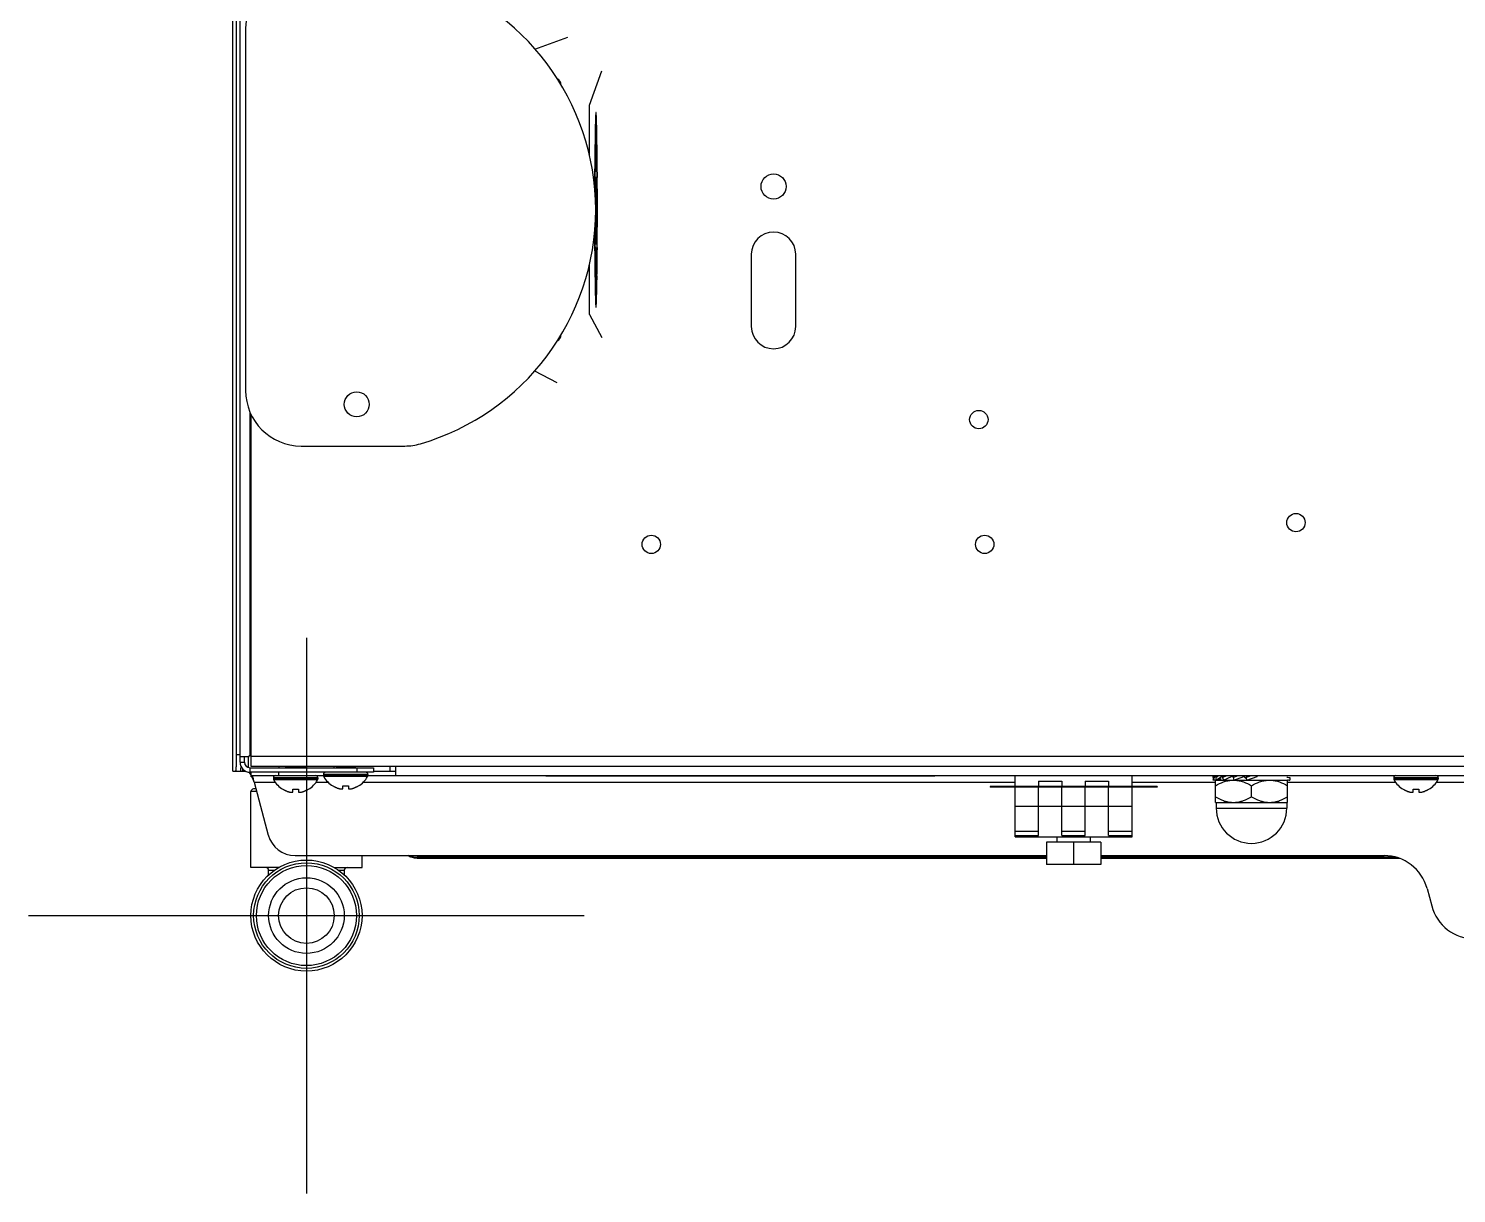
# Model space of a CAD drawing. Header units: millimetres. Extents: x -1319 to 3519, y -1539 to 2345.
# Drawn here: x 150.6 to 407.5, y 1378.4 to 1588.1 of the extents above; entities that cross this region are included whole.
import ezdxf

# ---------------------------------------------------------------- set-up
doc = ezdxf.new("R2010")
doc.units = ezdxf.units.MM
doc.header["$LTSCALE"] = 65.395
doc.layers.get('0').update_dxf_attribs({"linetype": 'CONTINUOUS'})

msp = doc.modelspace()

# ---------------------------------------------------------------- linework, layer by layer
at = {"linetype": 'Continuous'}
for p, q in [((187.36, 1454.44), (187.36, 2215.64)), ((187.36, 1454.44), (187.36, 2215.64)), ((188.66, 1456.04), (188.66, 2216.44)), ((188.05, 1457.44), (188.05, 2212.64)), ((189.66, 1587.94), (189.66, 1522.94)), ((241.7, 1584.38), (247.65, 1586.54)), ((251.54, 1574.29), (253.76, 1580.43)), ((251.54, 1565.18), (251.54, 1574.29)), ((252.57, 1569.62), (252.57, 1569.61)), ((252.6, 1567.28), (252.6, 1567.41)), ((252.78, 1567.41), (252.69, 1567.41)), ((252.82, 1567.42), (252.83, 1567.28)), ((252.86, 1569.58), (252.86, 1569.62)), ((252.89, 1567.41), (252.89, 1567.53)), ((252.57, 1566.11), (252.58, 1566.27)), ((252.57, 1565.93), (252.57, 1566.11)), ((252.7, 1565.93), (252.78, 1565.93)), ((252.49, 1562.42), (252.49, 1562.34)), ((252.54, 1563.76), (252.54, 1563.9)), ((252.54, 1563.56), (252.54, 1563.76)), ((252.69, 1562.42), (252.78, 1562.42)), ((252.78, 1563.9), (252.7, 1563.9)), ((252.51, 1560.01), (252.52, 1560.41)), ((252.51, 1559.93), (252.51, 1560.01)), ((252.52, 1560.77), (252.52, 1561.28)), ((252.52, 1560.51), (252.52, 1560.77)), ((252.52, 1560.41), (252.52, 1560.51)), ((252.62, 1560.77), (252.62, 1560.51)), ((252.73, 1559.93), (252.63, 1557.38)), ((252.78, 1561.27), (252.64, 1561.27)), ((252.64, 1560.01), (252.73, 1560.01)), ((252.69, 1557.54), (252.8, 1560.09)), ((252.8, 1560.47), (252.8, 1560.77)), ((252.78, 1557.47), (252.69, 1557.47)), ((252.64, 1556.2), (252.78, 1556.2)), ((252.8, 1556.71), (252.8, 1556.96)), ((252.92, 1556.32), (252.92, 1556.2)), ((252.48, 1549.32), (252.49, 1548.67)), ((252.53, 1548.67), (252.52, 1549.32)), ((252.53, 1548.42), (252.53, 1548.67)), ((252.54, 1547.34), (252.54, 1547.36)), ((252.54, 1547.22), (252.54, 1547.34)), ((252.54, 1547.01), (252.54, 1547.22)), ((252.63, 1547.23), (252.67, 1546.16)), ((252.71, 1547.36), (252.67, 1548.42)), ((252.75, 1548.42), (252.71, 1547.36)), ((252.76, 1546.16), (252.79, 1547.23)), ((280.66, 1547.44), (280.66, 1534.44)), ((288.66, 1534.44), (288.66, 1547.44)), ((251.54, 1536.62), (251.54, 1545.69)), ((252.56, 1546.1), (252.55, 1546.15)), ((252.57, 1544.92), (252.57, 1545.04)), ((252.57, 1544.9), (252.57, 1544.92)), ((252.58, 1544.7), (252.57, 1544.9)), ((252.67, 1546.1), (252.63, 1545.04)), ((252.67, 1543.84), (252.71, 1544.91)), ((252.71, 1544.91), (252.75, 1543.84)), ((252.79, 1545.04), (252.76, 1546.1)), ((252.6, 1543.54), (252.6, 1543.59)), ((252.83, 1543.59), (252.83, 1543.54)), ((252.86, 1541.25), (252.86, 1541.52)), ((251.54, 1536.62), (253.76, 1532.44)), ((241.67, 1526.46), (245.66, 1524.34)), ((190.46, 1457.38), (190.46, 1519.1)), ((190.66, 1455.24), (190.66, 1518.67)), ((199.66, 1512.94), (218.32, 1512.94)), ((188.05, 1457.44), (188.66, 1457.44)), ((188.66, 1457.04), (189.46, 1457.04)), ((189.46, 1456.04), (189.46, 1457.04)), ((189.46, 1457.04), (190.18, 1457.04)), ((190.16, 1455.09), (190.16, 1457.04)), ((190.18, 1457.04), (190.3, 1457.04)), ((190.46, 1457.38), (190.66, 1457.73)), ((1046.66, 1457.04), (190.66, 1457.04)), ((187.36, 1454.44), (187.89, 1454.44)), ((187.89, 1454.44), (189.64, 1454.44)), ((188.66, 1456.04), (189.46, 1456.04)), ((189.16, 1454.44), (189.16, 1454.8)), ((190.46, 1454.24), (190.46, 1455.04)), ((190.46, 1455.04), (212.66, 1455.04)), ((212.66, 1454.24), (190.46, 1454.24)), ((1046.66, 1455.24), (190.66, 1455.24)), ((190.66, 1453.44), (190.66, 1454.24)), ((195.66, 1455.24), (195.66, 1455.04)), ((195.66, 1453.64), (195.66, 1454.24)), ((196.73, 1455.04), (197.06, 1455.23)), ((197.06, 1455.23), (197.06, 1455.24)), ((197.06, 1455.23), (200.26, 1455.23)), ((200.26, 1455.23), (200.26, 1455.24)), ((200.59, 1455.04), (200.26, 1455.23)), ((205.56, 1455.24), (205.56, 1455.04)), ((206.06, 1455.15), (205.91, 1455.24)), ((206.06, 1455.04), (206.06, 1455.15)), ((206.06, 1455.15), (209.26, 1455.15)), ((209.26, 1455.15), (209.41, 1455.24)), ((209.26, 1455.04), (209.26, 1455.15)), ((209.66, 1455.04), (209.66, 1454.24)), ((212.66, 1455.04), (212.66, 1454.24)), ((212.66, 1454.44), (216.66, 1454.44)), ((215.66, 1454.44), (215.66, 1455.24)), ((216.66, 1455.24), (216.66, 1453.64)), ((190.66, 1453.64), (203.66, 1453.64)), ((191.2, 1452.44), (193.74, 1442.94)), ((191.2, 1452.44), (195, 1452.44)), ((194.66, 1453.24), (194.66, 1453.04)), ((202.66, 1453.24), (194.66, 1453.24)), ((202.66, 1453.04), (194.66, 1453.04)), ((202.61, 1452.84), (194.71, 1452.84)), ((202.32, 1452.44), (204.51, 1452.44)), ((202.66, 1453.24), (202.66, 1453.04)), ((203.66, 1453.84), (203.66, 1453.64)), ((211.66, 1453.84), (203.66, 1453.84)), ((211.66, 1453.64), (203.66, 1453.64)), ((211.61, 1453.44), (203.71, 1453.44)), ((205.36, 1451.76), (205.36, 1451.79)), ((207.16, 1451.24), (207.16, 1451.79)), ((208.16, 1451.79), (208.16, 1451.24)), ((209.96, 1451.79), (209.96, 1451.76)), ((210.81, 1452.44), (328.16, 1452.44)), ((211.66, 1453.84), (211.66, 1453.64)), ((211.66, 1453.64), (1025.66, 1453.64)), ((243.66, 1453.64), (243.66, 1453.54)), ((313.66, 1453.54), (243.66, 1453.54)), ((313.66, 1453.64), (313.66, 1453.54)), ((328.16, 1451.64), (328.16, 1453.64)), ((332.36, 1452.64), (336.56, 1452.64)), ((332.36, 1452.64), (332.36, 1451.64)), ((336.56, 1452.64), (336.56, 1451.64)), ((340.76, 1452.64), (344.96, 1452.64)), ((340.76, 1452.64), (340.76, 1451.64)), ((344.96, 1452.64), (344.96, 1451.64)), ((349.16, 1451.64), (349.16, 1453.64)), ((349.16, 1452.44), (364.16, 1452.44)), ((363.75, 1453.64), (363.74, 1453.49)), ((363.74, 1453.28), (363.91, 1453.64)), ((363.79, 1453.39), (363.74, 1453.49)), ((363.74, 1453.28), (363.77, 1452.81)), ((363.77, 1452.81), (364.09, 1453.49)), ((364.06, 1452.81), (364.05, 1452.85)), ((364.08, 1453.64), (364.09, 1453.49)), ((364.16, 1452.81), (364.3, 1452.81)), ((364.16, 1448.81), (364.16, 1452.81)), ((364.22, 1453.28), (364.71, 1453.64)), ((364.22, 1453.28), (364.3, 1452.81)), ((364.3, 1452.81), (365.24, 1453.49)), ((364.33, 1452.81), (377.16, 1452.81)), ((365.21, 1453.64), (365.24, 1453.49)), ((365.47, 1453.28), (366.22, 1453.64)), ((365.47, 1453.28), (365.6, 1452.81)), ((365.6, 1452.81), (367.04, 1453.49)), ((367, 1453.64), (367.04, 1453.49)), ((367.35, 1453.28), (368.28, 1453.64)), ((367.35, 1453.28), (367.51, 1452.81)), ((367.51, 1452.81), (369.28, 1453.49)), ((367.61, 1452.83), (367.51, 1452.81)), ((369.23, 1453.64), (369.28, 1453.49)), ((369.63, 1453.28), (370.62, 1453.64)), ((369.63, 1453.28), (369.81, 1452.81)), ((369.68, 1453.64), (369.68, 1453.3)), ((369.81, 1452.81), (371.69, 1453.49)), ((370.66, 1449.81), (370.66, 1451.81)), ((371.63, 1453.64), (371.69, 1453.49)), ((377.16, 1448.81), (377.16, 1452.81)), ((377.16, 1452.44), (396.6, 1452.44)), ((377.58, 1453.28), (377.55, 1452.81)), ((404.26, 1453.24), (396.26, 1453.24)), ((396.26, 1453.24), (396.26, 1453.04)), ((404.26, 1453.04), (396.26, 1453.04)), ((404.21, 1452.84), (396.31, 1452.84)), ((403.92, 1452.44), (414.16, 1452.44)), ((404.26, 1453.24), (404.26, 1453.04)), ((190.61, 1437.09), (190.61, 1450.74)), ((191.65, 1450.74), (190.61, 1450.74)), ((191.52, 1451.24), (191.11, 1451.24)), ((196.36, 1451.16), (196.36, 1451.19)), ((198.16, 1450.64), (198.16, 1451.19)), ((199.16, 1451.19), (199.16, 1450.64)), ((200.96, 1451.19), (200.96, 1451.16)), ((353.66, 1451.64), (323.66, 1451.64)), ((323.66, 1451.64), (323.66, 1451.54)), ((353.66, 1451.54), (323.66, 1451.54)), ((328.16, 1442.64), (328.16, 1451.54)), ((332.36, 1442.83), (332.36, 1451.54)), ((336.56, 1442.83), (336.56, 1451.54)), ((340.76, 1442.83), (340.76, 1451.54)), ((344.96, 1442.83), (344.96, 1451.54)), ((349.16, 1442.64), (349.16, 1451.54)), ((353.66, 1451.64), (353.66, 1451.54)), ((397.96, 1451.16), (397.96, 1451.19)), ((399.76, 1450.64), (399.76, 1451.19)), ((400.76, 1451.19), (400.76, 1450.64)), ((402.56, 1451.19), (402.56, 1451.16)), ((328.16, 1448.14), (349.16, 1448.14)), ((364.16, 1448.81), (377.16, 1448.81)), ((364.31, 1448.81), (364.31, 1447.79)), ((364.31, 1447.79), (377.01, 1447.79)), ((377.01, 1448.81), (377.01, 1447.79)), ((328.16, 1443.64), (332.36, 1443.64)), ((328.16, 1442.83), (332.36, 1442.83)), ((328.16, 1442.64), (349.16, 1442.64)), ((343.55, 1441.64), (333.77, 1441.64)), ((333.77, 1441.64), (333.77, 1437.64)), ((335.66, 1442.64), (335.66, 1441.64)), ((336.56, 1443.64), (340.76, 1443.64)), ((336.56, 1442.83), (340.76, 1442.83)), ((338.66, 1441.64), (338.66, 1437.64)), ((341.66, 1442.64), (341.66, 1441.64)), ((343.55, 1441.64), (343.55, 1437.64)), ((344.96, 1443.64), (349.16, 1443.64)), ((344.96, 1442.83), (349.16, 1442.83)), ((198.57, 1439.24), (333.77, 1439.24)), ((210.61, 1437.09), (210.61, 1439.24)), ((220.51, 1438.95), (220.51, 1438.74)), ((333.77, 1438.95), (220.51, 1438.95)), ((343.55, 1439.24), (394.52, 1439.24)), ((396.63, 1438.95), (343.55, 1438.95)), ((195.59, 1437.09), (190.61, 1437.09)), ((193.81, 1435.74), (193.81, 1436.59)), ((193.81, 1436.59), (194.86, 1436.59)), ((205.63, 1437.09), (210.61, 1437.09)), ((206.36, 1436.59), (207.41, 1436.59)), ((207.41, 1436.59), (207.41, 1435.74)), ((333.77, 1438.74), (220.51, 1438.74)), ((343.55, 1437.64), (333.77, 1437.64)), ((397.29, 1438.74), (343.55, 1438.74)), ((402.25, 1433.31), (403.09, 1430.17))]:
    msp.add_line(p, q, dxfattribs=at)
at = {"color": 4}
for p, q in [((200.61, 1478.44), (200.61, 1378.44)), ((150.61, 1428.44), (250.61, 1428.44))]:
    msp.add_line(p, q, dxfattribs=at)
at = {"linetype": 'Continuous'}
for centre, radius in [((284.66, 1559.64), 2.25), ((209.66, 1520.44), 2.25), ((321.6, 1517.7), 1.65), ((378.66, 1499.15), 1.65), ((262.66, 1495.24), 1.65), ((322.66, 1495.24), 1.65), ((200.61, 1428.44), 10), ((200.61, 1428.44), 9.5), ((200.61, 1428.44), 9), ((200.61, 1428.44), 6.8), ((200.61, 1428.44), 5)]:
    msp.add_circle(centre, radius, dxfattribs=at)
for centre, radius, start, end in [((208.79, 1555.44), 43.87, 286.3369, 73.6631), ((245.16, 1577.93), 1.25, 0.0014, 61.8703), ((805.66, 1560.19), 553.17, 179.2518, 179.4052), ((587.73, 1563.19), 335.22, 178.9024, 179.2783), ((459.01, 1562.71), 206.47, 178.7311, 179.0137), ((50.57, 1562.78), 202.3, 0.8938, 1.2772), ((-114.07, 1562.69), 366.99, 0.7561, 1.0765), ((-324.28, 1559.9), 577.22, 0.59822, 0.74518), ((976.58, 1558.38), 724.1, 179.40242, 179.56308), ((664.08, 1559.42), 411.56, 179.0941, 179.3769), ((-131.12, 1559.79), 384.02, 0.6132, 0.9163), ((-300.31, 1557.86), 553.22, 0.4726, 0.626), ((1129.2, 1555.64), 876.69, 179.71973, 179.84303), ((-573.26, 1555.82), 826.18, 0.11425, 0.37838), ((-647.82, 1555.43), 900.74, 359.56982, 0.04896), ((1390.46, 1555.18), 1137.99, 180.14861, 180.29479), ((1119.02, 1555.2), 866.52, 180.15692, 180.29051), ((165.67, 1552.18), 87.13, 359.1478, 0.8485), ((284.66, 1547.44), 4, 0, 180), ((1036.28, 1553.16), 783.81, 180.32816, 180.69929), ((598.3, 1550.51), 345.77, 180.7314, 180.9078), ((481.57, 1548.6), 229.02, 180.9771, 181.131), ((648.89, 1548.63), 396.39, 180.7281, 181.0661), ((447.88, 1547.93), 195.33, 181.1308, 181.2734), ((-115.39, 1548.17), 368.32, 358.9653, 359.2867), ((284.66, 1534.44), 4, 180, 0), ((245.16, 1532.94), 1.25, 298.13, 359.9987), ((218.32, 1522.94), 10, 270, 286.3369), ((247.48, 1410.75), 73.66, 140.7202, 141.0674), ((265.03, 1423.5), 81.91, 155.5637, 155.8296), ((190.46, 1456.04), 1.8, 180, 270), ((190.46, 1456.04), 1, 180, 270), ((219.39, 1474.94), 35.71, 215.4214, 215.5869), ((199.85, 1466.5), 15.47, 232.4063, 232.5478), ((204.06, 1453.84), 0.4, 90, 180), ((211.26, 1453.84), 0.4, 0, 90), ((196.75, 1462.43), 10.36, 232.4765, 233.9666), ((195.06, 1453.24), 0.4, 90, 180), ((195.06, 1453.04), 0.4, 180, 210.3012), ((198.86, 1455.26), 4.8, 210.3012, 238.6273), ((198.86, 1455.26), 4.8, 210.3012, 238.6273), ((198.46, 1455.26), 4.8, 301.3727, 329.6988), ((198.46, 1455.26), 4.8, 301.3727, 329.6988), ((202.26, 1453.24), 0.4, 0, 90), ((202.26, 1453.04), 0.4, 329.6988, 0), ((204.06, 1453.64), 0.4, 180, 210.3012), ((207.86, 1455.86), 4.8, 210.3012, 238.6273), ((207.86, 1455.86), 4.8, 210.3012, 238.6273), ((207.85, 1455.84), 4.75, 238.4659, 241.0313), ((207.84, 1455.84), 4.75, 241.0316, 241.9926), ((207.66, 1455.56), 3.8, 262.4351, 277.5649), ((207.48, 1455.84), 4.75, 298.0074, 298.9684), ((207.47, 1455.84), 4.75, 298.9687, 301.5341), ((207.46, 1455.86), 4.8, 301.3727, 329.6988), ((207.46, 1455.86), 4.8, 301.3727, 329.6988), ((211.26, 1453.64), 0.4, 329.6988, 0), ((363.67, 1452.07), 1.43, 83.5196, 87.3737), ((363.59, 1455.86), 3.05, 278.6937, 280.7424), ((363.99, 1454.92), 2.12, 271.9408, 274.5322), ((363.46, 1456.51), 3.72, 280.7308, 281.9966), ((363.97, 1455.22), 2.41, 274.5623, 277.8868), ((363.32, 1457.2), 4.43, 281.9822, 282.6068), ((362.63, 1444.31), 10.23, 61.7645, 62.2248), ((396.66, 1453.24), 0.4, 90, 180), ((396.66, 1453.04), 0.4, 180, 210.3012), ((400.46, 1455.26), 4.8, 210.3012, 238.6273), ((400.46, 1455.26), 4.8, 210.3012, 238.6273), ((400.06, 1455.26), 4.8, 301.3727, 329.6988), ((400.06, 1455.26), 4.8, 301.3727, 329.6988), ((403.86, 1453.24), 0.4, 0, 90), ((403.86, 1453.04), 0.4, 329.6988, 0), ((191.11, 1450.74), 0.5, 90, 180), ((198.85, 1455.24), 4.75, 238.4659, 241.0313), ((198.84, 1455.24), 4.75, 241.0316, 241.9926), ((198.84, 1455.24), 4.75, 241.9926, 243.3187), ((198.84, 1455.24), 4.74, 243.3188, 244.4598), ((198.84, 1455.23), 4.74, 244.4598, 245.4278), ((198.84, 1455.23), 4.73, 245.4278, 246.6825), ((198.84, 1455.22), 4.73, 246.6826, 247.4526), ((198.83, 1455.22), 4.72, 247.4524, 248.9975), ((198.83, 1455.21), 4.72, 248.9977, 249.4819), ((198.83, 1455.2), 4.7, 249.4813, 251.5344), ((198.82, 1455.18), 4.68, 251.535, 252.6227), ((198.82, 1455.16), 4.67, 252.6228, 253.6051), ((198.81, 1455.13), 4.64, 253.6036, 255.6824), ((197.91, 1452.63), 2.01, 262.7259, 264.7415), ((197.91, 1452.61), 1.98, 264.7442, 265.3991), ((197.91, 1452.6), 1.97, 265.3984, 266.7833), ((197.91, 1452.59), 1.96, 266.7841, 267.6235), ((197.91, 1452.58), 1.96, 267.6234, 268.8455), ((197.91, 1452.58), 1.95, 268.8459, 270.9258), ((197.91, 1452.58), 1.95, 270.9261, 271.9964), ((197.91, 1452.59), 1.96, 271.9964, 273.0228), ((197.91, 1452.6), 1.97, 273.0233, 274.286), ((197.91, 1452.61), 1.98, 274.2856, 275.1372), ((197.91, 1452.63), 2.01, 275.1401, 277.2744), ((198.66, 1454.96), 3.8, 262.4351, 277.5649), ((199.41, 1452.63), 2.01, 262.7256, 264.8598), ((199.41, 1452.61), 1.98, 264.8627, 265.7144), ((199.41, 1452.6), 1.97, 265.714, 266.9766), ((199.41, 1452.59), 1.96, 266.9771, 268.0037), ((199.41, 1452.58), 1.95, 268.0037, 269.0738), ((199.41, 1452.58), 1.95, 269.0741, 270.1995), ((199.41, 1452.58), 1.95, 270.1995, 271.1541), ((199.41, 1452.58), 1.95, 271.1545, 272.3767), ((199.41, 1452.59), 1.96, 272.3765, 273.2159), ((199.41, 1452.6), 1.97, 273.2167, 274.6016), ((199.41, 1452.61), 1.98, 274.6009, 275.2558), ((199.41, 1452.63), 2.01, 275.2585, 277.2741), ((198.51, 1455.13), 4.64, 284.3176, 286.3964), ((198.5, 1455.16), 4.67, 286.3949, 287.3772), ((198.5, 1455.18), 4.68, 287.3773, 288.465), ((198.49, 1455.2), 4.7, 288.4656, 290.5187), ((198.49, 1455.21), 4.72, 290.5181, 291.0023), ((198.49, 1455.22), 4.72, 291.0025, 292.5476), ((198.48, 1455.22), 4.73, 292.5474, 293.3174), ((198.48, 1455.23), 4.73, 293.3175, 294.5722), ((198.48, 1455.23), 4.74, 294.5722, 295.5402), ((198.48, 1455.24), 4.74, 295.5402, 296.6812), ((198.48, 1455.24), 4.75, 296.6813, 298.0074), ((198.48, 1455.24), 4.75, 298.0074, 298.9684), ((198.47, 1455.24), 4.75, 298.9687, 301.5341), ((207.84, 1455.84), 4.75, 241.9926, 243.3187), ((207.84, 1455.84), 4.74, 243.3188, 244.4598), ((207.84, 1455.83), 4.74, 244.4598, 245.4278), ((207.84, 1455.83), 4.73, 245.4278, 246.6825), ((207.84, 1455.82), 4.73, 246.6826, 247.4526), ((207.83, 1455.82), 4.72, 247.4524, 248.9975), ((207.83, 1455.81), 4.72, 248.9977, 249.4819), ((207.83, 1455.8), 4.7, 249.4813, 251.5344), ((207.82, 1455.78), 4.68, 251.535, 252.6227), ((207.82, 1455.76), 4.67, 252.6228, 253.6051), ((207.81, 1455.73), 4.64, 253.6036, 255.6824), ((206.91, 1453.23), 2.01, 262.7259, 264.7415), ((206.91, 1453.21), 1.98, 264.7442, 265.3991), ((206.91, 1453.2), 1.97, 265.3984, 266.7833), ((206.91, 1453.19), 1.96, 266.7841, 267.6235), ((206.91, 1453.18), 1.96, 267.6234, 268.8455), ((206.91, 1453.18), 1.95, 268.8459, 270.9258), ((206.91, 1453.18), 1.95, 270.9261, 271.9964), ((206.91, 1453.19), 1.96, 271.9964, 273.0228), ((206.91, 1453.2), 1.97, 273.0233, 274.286), ((206.91, 1453.21), 1.98, 274.2856, 275.1372), ((206.91, 1453.23), 2.01, 275.1401, 277.2744), ((208.41, 1453.23), 2.01, 262.7256, 264.8598), ((208.41, 1453.21), 1.98, 264.8627, 265.7144), ((208.41, 1453.2), 1.97, 265.714, 266.9766), ((208.41, 1453.19), 1.96, 266.9771, 268.0037), ((208.41, 1453.18), 1.95, 268.0037, 269.0738), ((208.41, 1453.18), 1.95, 269.0741, 270.1995), ((208.41, 1453.18), 1.95, 270.1995, 271.1541), ((208.41, 1453.18), 1.95, 271.1545, 272.3767), ((208.41, 1453.19), 1.96, 272.3765, 273.2159), ((208.41, 1453.2), 1.97, 273.2167, 274.6016), ((208.41, 1453.21), 1.98, 274.6009, 275.2558), ((208.41, 1453.23), 2.01, 275.2585, 277.2741), ((207.51, 1455.73), 4.64, 284.3176, 286.3964), ((207.5, 1455.76), 4.67, 286.3949, 287.3772), ((207.5, 1455.78), 4.68, 287.3773, 288.465), ((207.49, 1455.8), 4.7, 288.4656, 290.5187), ((207.49, 1455.81), 4.72, 290.5181, 291.0023), ((207.49, 1455.82), 4.72, 291.0025, 292.5476), ((207.48, 1455.82), 4.73, 292.5474, 293.3174), ((207.48, 1455.83), 4.73, 293.3175, 294.5722), ((207.48, 1455.83), 4.74, 294.5722, 295.5402), ((207.48, 1455.84), 4.74, 295.5402, 296.6812), ((207.48, 1455.84), 4.75, 296.6813, 298.0074), ((400.45, 1455.24), 4.75, 238.4659, 241.0313), ((400.44, 1455.24), 4.75, 241.0316, 241.9926), ((400.44, 1455.24), 4.75, 241.9926, 243.3187), ((400.44, 1455.24), 4.74, 243.3188, 244.4598), ((400.44, 1455.23), 4.74, 244.4598, 245.4278), ((400.44, 1455.23), 4.73, 245.4278, 246.6825), ((400.44, 1455.22), 4.73, 246.6826, 247.4526), ((400.43, 1455.22), 4.72, 247.4524, 248.9975), ((400.43, 1455.21), 4.72, 248.9977, 249.4819), ((400.43, 1455.2), 4.7, 249.4813, 251.5344), ((400.42, 1455.18), 4.68, 251.535, 252.6227), ((400.42, 1455.16), 4.67, 252.6228, 253.6051), ((400.41, 1455.13), 4.64, 253.6036, 255.6824), ((399.51, 1452.63), 2.01, 262.7259, 264.7415), ((399.51, 1452.61), 1.98, 264.7442, 265.3991), ((399.51, 1452.6), 1.97, 265.3984, 266.7833), ((399.51, 1452.59), 1.96, 266.7841, 267.6235), ((399.51, 1452.58), 1.96, 267.6234, 268.8455), ((399.51, 1452.58), 1.95, 268.8459, 270.9258), ((399.51, 1452.58), 1.95, 270.9261, 271.9964), ((399.51, 1452.59), 1.96, 271.9964, 273.0228), ((399.51, 1452.6), 1.97, 273.0233, 274.286), ((399.51, 1452.61), 1.98, 274.2856, 275.1372), ((399.51, 1452.63), 2.01, 275.1401, 277.2744), ((400.26, 1454.96), 3.8, 262.4351, 277.5649), ((401.01, 1452.63), 2.01, 262.7256, 264.8598), ((401.01, 1452.61), 1.98, 264.8627, 265.7144), ((401.01, 1452.6), 1.97, 265.714, 266.9766), ((401.01, 1452.59), 1.96, 266.9771, 268.0037), ((401.01, 1452.58), 1.95, 268.0037, 269.0738), ((401.01, 1452.58), 1.95, 269.0741, 270.1995), ((401.01, 1452.58), 1.95, 270.1995, 271.1541), ((401.01, 1452.58), 1.95, 271.1545, 272.3767), ((401.01, 1452.59), 1.96, 272.3765, 273.2159), ((401.01, 1452.6), 1.97, 273.2167, 274.6016), ((401.01, 1452.61), 1.98, 274.6009, 275.2558), ((401.01, 1452.63), 2.01, 275.2585, 277.2741), ((400.11, 1455.13), 4.64, 284.3176, 286.3964), ((400.1, 1455.16), 4.67, 286.3949, 287.3772), ((400.1, 1455.18), 4.68, 287.3773, 288.465), ((400.09, 1455.2), 4.7, 288.4656, 290.5187), ((400.09, 1455.21), 4.72, 290.5181, 291.0023), ((400.09, 1455.22), 4.72, 291.0025, 292.5476), ((400.08, 1455.22), 4.73, 292.5474, 293.3174), ((400.08, 1455.23), 4.73, 293.3175, 294.5722), ((400.08, 1455.23), 4.74, 294.5722, 295.5402), ((400.08, 1455.24), 4.74, 295.5402, 296.6812), ((400.08, 1455.24), 4.75, 296.6813, 298.0074), ((400.08, 1455.24), 4.75, 298.0074, 298.9684), ((400.07, 1455.24), 4.75, 298.9687, 301.5341), ((370.66, 1447.79), 6.35, 180, 0), ((198.57, 1444.24), 5, 195, 270), ((220.51, 1442.04), 3.09, 245.0745, 270.0307), ((394.52, 1431.24), 8, 15, 90), ((193.31, 1436.59), 0.5, 0, 90), ((207.91, 1436.59), 0.5, 90, 180), ((410.82, 1432.24), 8, 195, 270)]:
    msp.add_arc(centre, radius, start, end, dxfattribs=at)
for centre, major_axis, ratio, start_param, end_param in [((199.66, 1587.94), (-10, 0), 0.999848, -1.570796, 0), ((252.69, 1565.5), (0, 1.9), 0.034921, 6.283185, 7.442465), ((252.78, 1566.67), (0, 0.74), 0.034921, 3.141593, 6.283185), ((252.74, 1564.91), (0, 3.38), 0.034921, 1.159279, 1.982313), ((252.7, 1565.08), (0, 0.846), 0.034921, 0, 1.437065), ((252.75, 1564.91), (0, 2.11), 0.034921, 1.437065, 1.704531), ((252.69, 1564.32), (0, 1.9), 0.034921, -4.300872, -3.141593), ((252.7, 1564.74), (0, 0.846), 0.034921, -4.57865, -3.141593), ((252.78, 1563.16), (0, 0.74), 0.034921, 3.141593, 6.283185), ((252.64, 1560.77), (0, 0.508), 0.034921, 0.000005, 1.570796), ((252.64, 1560.51), (0, 0.508), 0.034921, 1.570796, 3.141593), ((252.73, 1559.96), (0, 0.0423), 0.034921, -2.426008, 0), ((252.78, 1560.77), (0, 0.508), 0.034921, -1.570796, 0), ((252.78, 1560.47), (0, 0.508), 0.034921, -2.426008, -1.570796), ((252.69, 1557.51), (0, 0.0423), 0.034921, 0.715566, 3.141593), ((252.78, 1556.96), (0, 0.508), 0.034921, -1.570796, 0), ((252.78, 1556.71), (0, 0.508), 0.034921, -3.141593, -1.570796), ((252.65, 1547.82), (0, 0.846), 0.034921, 5.497787, 8.63938), ((252.71, 1547.39), (0, 0.0423), 0.034921, -3.141592, -2.356218), ((252.77, 1547.82), (0, 0.846), 0.034921, 3.926991, 7.068583), ((252.65, 1544.44), (0, 0.846), 0.034921, 0.785408, 3.926991), ((252.67, 1546.13), (0, 0.0423), 0.034921, -2.356194, -0.785398), ((252.71, 1544.88), (0, 0.0423), 0.034921, -0.785398, 0), ((252.76, 1546.13), (0, 0.0423), 0.034921, 0.785398, 2.356194), ((252.77, 1544.44), (0, 0.846), 0.034921, 2.356194, 5.497792), ((199.66, 1522.94), (-10, 0), 0.999848, 0, 1.570796)]:
    msp.add_ellipse(centre, major_axis=major_axis, ratio=ratio, start_param=start_param, end_param=end_param, dxfattribs=at)
msp.add_ellipse((252.71, 1552.18), major_axis=(0, 1.37), ratio=0.034921, dxfattribs=at)
for points, knots in [([(252.71, 1572.94), (252.71, 1572.94), (252.7, 1572.93), (252.7, 1572.9), (252.69, 1572.83), (252.68, 1572.73), (252.67, 1572.6), (252.65, 1572.44), (252.64, 1572.18), (252.62, 1571.81), (252.61, 1571.32), (252.59, 1570.78), (252.58, 1570.21), (252.57, 1569.82), (252.57, 1569.62)], [0, 0, 0, 0, 0.002554, 0.00811, 0.028405, 0.059717, 0.100469, 0.149326, 0.205245, 0.33526, 0.484784, 0.648269, 0.821055, 1, 1, 1, 1]), ([(252.76, 1572.62), (252.75, 1572.67), (252.75, 1572.74), (252.74, 1572.84), (252.73, 1572.9), (252.72, 1572.94), (252.71, 1572.94)], [0, 0, 0, 0, 0.406841, 0.718914, 0.920876, 1, 1, 1, 1]), ([(252.86, 1569.62), (252.84, 1570.2), (252.82, 1571.2), (252.79, 1572.2), (252.76, 1572.62)], [0, 0, 0, 0, 0.574407, 1, 1, 1, 1]), ([(252.6, 1567.41), (252.61, 1567.77), (252.63, 1568.4), (252.65, 1569.03), (252.67, 1569.3)], [0, 0, 0, 0, 0.565272, 1, 1, 1, 1]), ([(252.67, 1569.3), (252.67, 1569.35), (252.68, 1569.42), (252.69, 1569.53), (252.7, 1569.58), (252.7, 1569.62), (252.71, 1569.62)], [0, 0, 0, 0, 0.41614, 0.728903, 0.925209, 1, 1, 1, 1]), ([(252.71, 1569.62), (252.72, 1569.62), (252.72, 1569.59), (252.73, 1569.56), (252.74, 1569.5), (252.75, 1569.42), (252.76, 1569.31), (252.77, 1569.15), (252.78, 1568.9), (252.79, 1568.57), (252.8, 1568.21), (252.81, 1567.82), (252.82, 1567.55), (252.82, 1567.42)], [0, 0, 0, 0, 0.007007, 0.02446, 0.05243, 0.090247, 0.136945, 0.191401, 0.320117, 0.470109, 0.635991, 0.813506, 1, 1, 1, 1]), ([(252.89, 1543.59), (252.94, 1547.3), (252.97, 1554.75), (252.95, 1562.2), (252.91, 1565.93)], [0, 0, 0, 0, 0.498361, 1, 1, 1, 1]), ([(252.75, 1554.72), (252.75, 1554.77), (252.74, 1554.84), (252.74, 1554.95), (252.72, 1555), (252.72, 1555.04), (252.71, 1555.04)], [0, 0, 0, 0, 0.422215, 0.733072, 0.926639, 1, 1, 1, 1]), ([(252.79, 1553.47), (252.79, 1553.59), (252.78, 1554.01), (252.77, 1554.43), (252.75, 1554.72)], [0, 0, 0, 0, 0.297247, 1, 1, 1, 1]), ([(252.71, 1549.33), (252.72, 1549.33), (252.72, 1549.37), (252.74, 1549.41), (252.74, 1549.52), (252.75, 1549.59), (252.75, 1549.64)], [0, 0, 0, 0, 0.073362, 0.266931, 0.577789, 1, 1, 1, 1]), ([(252.75, 1549.64), (252.76, 1549.72), (252.78, 1550.13), (252.78, 1550.55), (252.79, 1550.88)], [0, 0, 0, 0, 0.194746, 1, 1, 1, 1]), ([(252.9, 1548.67), (252.89, 1548.23), (252.88, 1546.53), (252.86, 1544.84), (252.83, 1543.59)], [0, 0, 0, 0, 0.260706, 1, 1, 1, 1]), ([(252.67, 1541.57), (252.65, 1541.85), (252.62, 1542.51), (252.61, 1543.17), (252.6, 1543.54)], [0, 0, 0, 0, 0.429454, 1, 1, 1, 1]), ([(252.83, 1543.54), (252.82, 1543.4), (252.82, 1543.12), (252.81, 1542.72), (252.79, 1542.34), (252.78, 1542.01), (252.77, 1541.75), (252.76, 1541.58), (252.75, 1541.47), (252.74, 1541.39), (252.73, 1541.32), (252.72, 1541.28), (252.72, 1541.26), (252.71, 1541.26)], [0, 0, 0, 0, 0.186562, 0.364444, 0.529977, 0.678688, 0.805728, 0.859645, 0.906265, 0.944674, 0.973811, 0.992501, 1, 1, 1, 1]), ([(252.57, 1541.25), (252.57, 1541.06), (252.58, 1540.67), (252.59, 1540.1), (252.61, 1539.56), (252.63, 1539.07), (252.64, 1538.69), (252.65, 1538.43), (252.66, 1538.27), (252.68, 1538.14), (252.69, 1538.03), (252.7, 1537.98), (252.7, 1537.94), (252.71, 1537.94)], [0, 0, 0, 0, 0.178798, 0.350524, 0.513324, 0.6636, 0.795625, 0.852565, 0.902088, 0.942924, 0.973487, 0.99263, 1, 1, 1, 1]), ([(252.71, 1541.26), (252.71, 1541.26), (252.7, 1541.27), (252.7, 1541.29), (252.69, 1541.36), (252.68, 1541.45), (252.67, 1541.53), (252.67, 1541.57)], [0, 0, 0, 0, 0.025173, 0.080384, 0.282291, 0.593979, 1, 1, 1, 1]), ([(252.76, 1538.26), (252.79, 1538.68), (252.82, 1539.68), (252.84, 1540.68), (252.86, 1541.25)], [0, 0, 0, 0, 0.43077, 1, 1, 1, 1]), ([(252.71, 1537.94), (252.72, 1537.94), (252.73, 1537.98), (252.74, 1538.03), (252.75, 1538.13), (252.76, 1538.21), (252.76, 1538.26)], [0, 0, 0, 0, 0.075297, 0.270753, 0.582876, 1, 1, 1, 1]), ([(187.89, 1454.44), (187.9, 1454.44), (187.91, 1454.46), (187.93, 1454.5), (187.94, 1454.58), (187.95, 1454.67), (187.97, 1454.8), (187.99, 1455.02), (188.01, 1455.34), (188.02, 1455.79), (188.04, 1456.3), (188.05, 1456.86), (188.05, 1457.24), (188.05, 1457.44)], [0, 0, 0, 0, 0.007002, 0.022197, 0.046438, 0.079688, 0.121697, 0.172094, 0.296103, 0.447041, 0.619153, 0.805857, 1, 1, 1, 1]), ([(188.8, 1455.34), (188.8, 1455.21), (188.79, 1455.03), (188.77, 1454.81), (188.75, 1454.68), (188.74, 1454.58), (188.72, 1454.5), (188.71, 1454.46), (188.7, 1454.44), (188.69, 1454.44)], [0, 0, 0, 0, 0.418611, 0.588859, 0.730819, 0.843203, 0.925138, 0.976463, 1, 1, 1, 1]), ([(190.66, 1453.75), (190.63, 1453.78), (190.53, 1453.92), (190.43, 1454.06), (190.36, 1454.16)], [0, 0, 0, 0, 0.245654, 1, 1, 1, 1]), ([(191.2, 1452.44), (191.15, 1452.57), (191.09, 1452.75), (191, 1452.99), (190.93, 1453.14), (190.87, 1453.26), (190.8, 1453.36), (190.74, 1453.42), (190.68, 1453.44), (190.66, 1453.44)], [0, 0, 0, 0, 0.346686, 0.50522, 0.646887, 0.767667, 0.865259, 0.940414, 1, 1, 1, 1]), ([(190.99, 1453.44), (190.99, 1453.46), (190.98, 1453.52), (190.96, 1453.59), (190.95, 1453.64)], [0, 0, 0, 0, 0.259493, 1, 1, 1, 1]), ([(191.2, 1452.44), (191.18, 1452.53), (191.12, 1452.86), (191.05, 1453.19), (190.99, 1453.44)], [0, 0, 0, 0, 0.263613, 1, 1, 1, 1]), ([(364.05, 1452.84), (364.02, 1452.83), (363.93, 1452.82), (363.84, 1452.81), (363.77, 1452.81)], [0, 0, 0, 0, 0.24495, 1, 1, 1, 1]), ([(364.43, 1453.44), (364.4, 1453.45), (364.29, 1453.47), (364.18, 1453.49), (364.09, 1453.49)], [0, 0, 0, 0, 0.26134, 1, 1, 1, 1]), ([(364.16, 1451.81), (364.63, 1452.08), (365.36, 1452.44), (366.39, 1452.73), (366.91, 1452.8), (367.18, 1452.81)], [0, 0, 0, 0, 0.504147, 0.752966, 1, 1, 1, 1]), ([(365.22, 1453.02), (365.07, 1452.97), (364.78, 1452.87), (364.46, 1452.82), (364.3, 1452.81)], [0, 0, 0, 0, 0.480304, 1, 1, 1, 1]), ([(365.69, 1453.39), (365.65, 1453.4), (365.51, 1453.45), (365.35, 1453.49), (365.24, 1453.49)], [0, 0, 0, 0, 0.268843, 1, 1, 1, 1]), ([(365.99, 1452.9), (365.93, 1452.87), (365.81, 1452.83), (365.67, 1452.81), (365.6, 1452.81)], [0, 0, 0, 0, 0.480578, 1, 1, 1, 1]), ([(367.4, 1453.36), (367.34, 1453.4), (367.22, 1453.45), (367.1, 1453.49), (367.04, 1453.49)], [0, 0, 0, 0, 0.536436, 1, 1, 1, 1]), ([(367.64, 1452.81), (367.91, 1452.8), (368.43, 1452.73), (369.47, 1452.44), (370.19, 1452.08), (370.66, 1451.81)], [0, 0, 0, 0, 0.247035, 0.495854, 1, 1, 1, 1]), ([(369.59, 1453.18), (369.56, 1453.2), (369.51, 1453.26), (369.43, 1453.36), (369.36, 1453.44), (369.31, 1453.49), (369.28, 1453.49)], [0, 0, 0, 0, 0.25615, 0.543322, 0.808801, 1, 1, 1, 1]), ([(369.68, 1453.14), (369.66, 1453.14), (369.62, 1453.15), (369.59, 1453.17), (369.59, 1453.18)], [0, 0, 0, 0, 0.738523, 1, 1, 1, 1]), ([(370.66, 1451.81), (371.13, 1452.08), (371.86, 1452.44), (372.89, 1452.73), (373.41, 1452.8), (373.68, 1452.81)], [0, 0, 0, 0, 0.504147, 0.752966, 1, 1, 1, 1]), ([(374.14, 1452.81), (374.41, 1452.8), (374.93, 1452.73), (375.97, 1452.44), (376.69, 1452.08), (377.16, 1451.81)], [0, 0, 0, 0, 0.247035, 0.495854, 1, 1, 1, 1]), ([(377.01, 1453.39), (377.06, 1453.38), (377.25, 1453.33), (377.44, 1453.29), (377.58, 1453.28)], [0, 0, 0, 0, 0.267021, 1, 1, 1, 1]), ([(377.17, 1452.86), (377.2, 1452.85), (377.33, 1452.83), (377.46, 1452.81), (377.55, 1452.81)], [0, 0, 0, 0, 0.243674, 1, 1, 1, 1]), ([(364.16, 1449.81), (364.63, 1449.54), (365.36, 1449.18), (366.39, 1448.89), (366.91, 1448.82), (367.18, 1448.81)], [0, 0, 0, 0, 0.504147, 0.752966, 1, 1, 1, 1]), ([(367.64, 1448.81), (367.91, 1448.82), (368.43, 1448.89), (369.47, 1449.18), (370.19, 1449.54), (370.66, 1449.81)], [0, 0, 0, 0, 0.247035, 0.495854, 1, 1, 1, 1]), ([(370.66, 1449.81), (371.13, 1449.54), (371.86, 1449.18), (372.89, 1448.89), (373.41, 1448.82), (373.68, 1448.81)], [0, 0, 0, 0, 0.504147, 0.752966, 1, 1, 1, 1]), ([(374.14, 1448.81), (374.41, 1448.82), (374.93, 1448.89), (375.97, 1449.18), (376.69, 1449.54), (377.16, 1449.81)], [0, 0, 0, 0, 0.247035, 0.495854, 1, 1, 1, 1]), ([(220.51, 1438.74), (220.21, 1438.74), (219.62, 1438.83), (219.08, 1439.08), (218.83, 1439.24)], [0, 0, 0, 0, 0.501376, 1, 1, 1, 1])]:
    msp.add_open_spline(points, degree=3, knots=knots, dxfattribs=at)
for points in [[(252.49, 1562.34), (252.49, 1561.99), (252.48, 1561.63), (252.48, 1561.28)], [(252.5, 1563.9), (252.49, 1563.4), (252.49, 1562.91), (252.49, 1562.42)], [(252.52, 1561.28), (252.52, 1561.66), (252.53, 1562.04), (252.53, 1562.42)], [(252.53, 1562.42), (252.53, 1562.8), (252.54, 1563.18), (252.54, 1563.56)], [(252.89, 1562.42), (252.9, 1562.04), (252.9, 1561.66), (252.9, 1561.28)], [(252.48, 1560.01), (252.47, 1559.55), (252.47, 1559.1), (252.47, 1558.64)], [(252.48, 1561.28), (252.48, 1560.85), (252.48, 1560.43), (252.48, 1560.01)], [(252.92, 1557.47), (252.92, 1557.09), (252.92, 1556.7), (252.92, 1556.32)], [(252.52, 1549.32), (252.52, 1549.82), (252.52, 1550.31), (252.52, 1550.8)], [(252.54, 1547.36), (252.54, 1547.71), (252.53, 1548.07), (252.53, 1548.42)], [(252.55, 1546.15), (252.55, 1546.44), (252.55, 1546.72), (252.54, 1547.01)]]:
    msp.add_open_spline(points, degree=3, dxfattribs=at)

doc.saveas('drawing.dxf')
